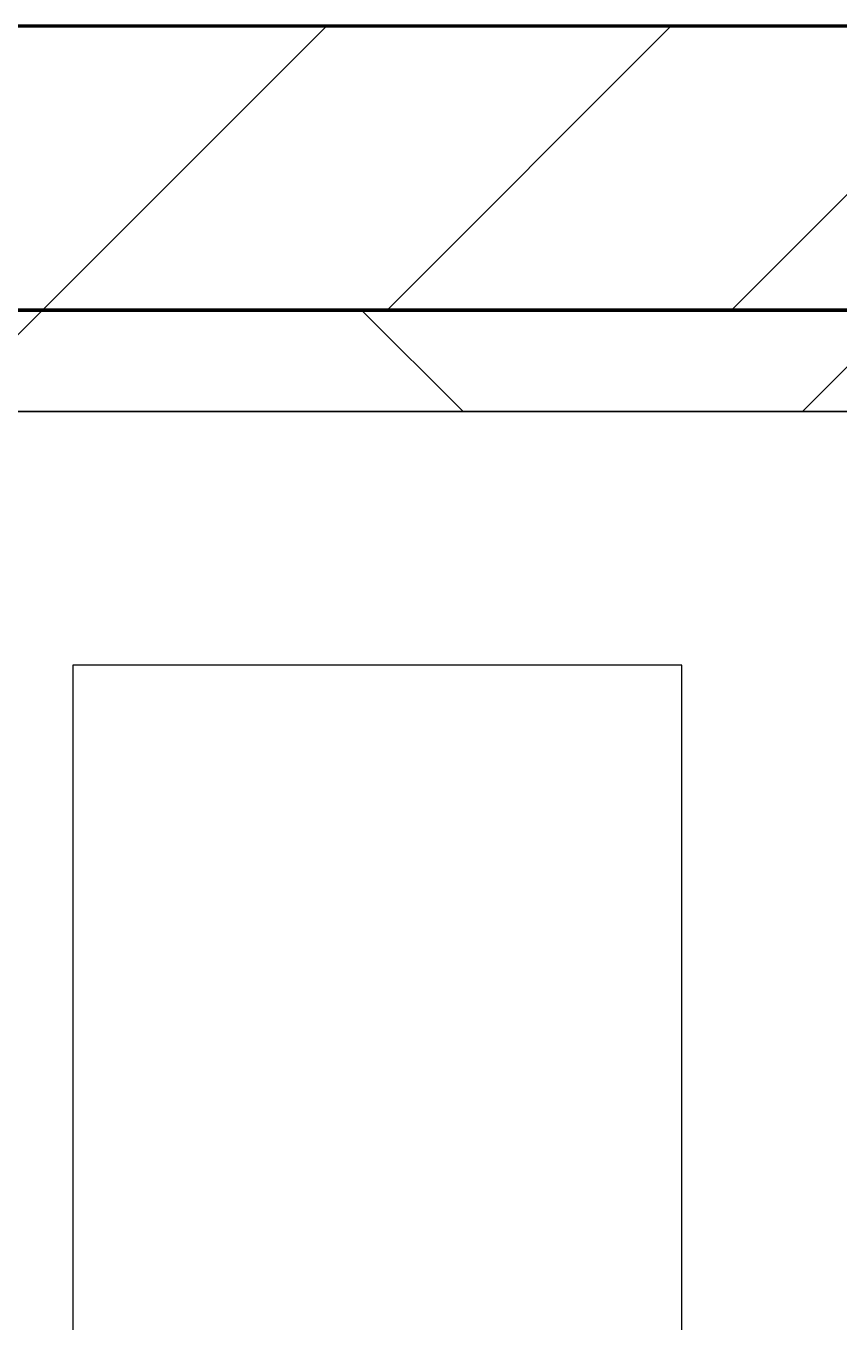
# Model space of a CAD drawing. Header units: millimetres. Extents: x -726012 to -647389, y -20772 to 18805.
# Drawn here: x -707547 to -707146, y 8120 to 8759 of the extents above; entities that cross this region are included whole.
import ezdxf
from ezdxf.xclip import XClip

# ---------------------------------------------------------------- set-up
doc = ezdxf.new("R2010")
doc.units = ezdxf.units.MM
doc.header["$XCLIPFRAME"] = 0
doc.layers.add('000 - WIPEOUT', color=250, linetype='Continuous')
doc.layers.add('A11_ALU.SOLID SHEET', color=2, linetype='Continuous')
for name, color, linetype, lineweight in [('A-GLAZ-CURT', 2, 'Continuous', 9), ('A-WALL', 5, 'Continuous', 35), ('A-WALL-FNSH', 2, 'Continuous', 35), ('A-WALL-PATT', 1, 'Continuous', 35)]:
    doc.layers.add(name, color=color, linetype=linetype, lineweight=lineweight)

# ---------------------------------------------------------------- blocks, each defined once
blk = doc.blocks.new('PPLS-PP19_Custom Tile Pattern - Custom Tile Pattern-V226-4233-01 ENLARGED MULTI-PURPOSE LEVEL - REFLECTED CEILING PLAN - SHEET 4')
at = {"layer": 'A-GLAZ-CURT'}
for p, q in [((-300, 0), (300, 0)), ((300, 0), (-300, 0)), ((230.06, 0), (300, 0)), ((-300, -50), (300, -50)), ((300, -50), (-300, -50))]:
    blk.add_line(p, q, dxfattribs=at)
for points, knots in [([(300, 0), (286.53, 0), (254.22, 0), (207.11, 0), (177.41, 0), (159.34, 0), (158.33, 0), (158.3, 0)], [-285.253232, -285.253232, -285.253232, -285.253232, -244.693688, -187.987675, -143.776725, -129.632772, -123.352749, -123.352749, -123.352749, -123.352749]), ([(171.51, 0), (176.48, 0), (193.23, 0), (201.73, 0), (208.81, 0), (213.9, 0), (241.96, 0), (266.73, 0), (281.71, 0), (291.71, 0), (296.52, 0), (297.86, 0), (298.09, 0)], [-7971.819559, -7971.819559, -7971.819559, -7971.819559, -7784.112253, -7606.717214, -7289.299508, -7042.621073, -6582.165592, -6068.460911, -5766.029927, -5566.724884, -5280.360606, -5199.253518, -5199.253518, -5199.253518, -5199.253518]), ([(300, 0), (288.22, 0), (262, 0), (230.43, 0), (219.94, 0), (219.02, 0)], [-12528.858583, -12528.858583, -12528.858583, -12528.858583, -11905.454923, -11162.864862, -10856.732305, -10856.732305, -10856.732305, -10856.732305]), ([(284.76, 0), (284.76, 0), (285.09, 0), (287.47, 0), (293.59, 0), (297.76, 0), (300, 0)], [-4110.630118, -4110.630118, -4110.630118, -4110.630118, -4053.389046, -3959.664717, -3862.421465, -3746.95702, -3746.95702, -3746.95702, -3746.95702]), ([(297.38, 0), (295.84, 0), (291.62, 0), (285.38, 0), (284.87, 0)], [-4803.172655, -4803.172655, -4803.172655, -4803.172655, -4358.271401, -4143.037883, -4143.037883, -4143.037883, -4143.037883])]:
    blk.add_open_spline(points, degree=3, knots=knots, dxfattribs=at)
blk = doc.blocks.new('PPLS-PP19_Custom Tile Pattern - Custom Tile Pattern-V227-4233-01 ENLARGED MULTI-PURPOSE LEVEL - REFLECTED CEILING PLAN - SHEET 4')
at = {"layer": 'A-GLAZ-CURT'}
for p, q in [((-300, 0), (300, 0)), ((300, 0), (-300, 0)), ((-293.07, 0), (-275.75, 0)), ((-275.75, 0), (-293.07, 0)), ((-222.32, 0), (-213.66, 0)), ((-213.66, 0), (-222.32, 0)), ((-213, 0), (-205, 0)), ((-205, 0), (-213, 0)), ((-300, -50), (300, -50)), ((300, -50), (-300, -50))]:
    blk.add_line(p, q, dxfattribs=at)
at = {"layer": 'A-GLAZ-CURT', "flags": 128}
for points in [[(-300, 0), (-291.56, 0), (-283.3, 0), (-275.2, 0), (-267.26, 0), (-259.45, 0), (-251.77, 0), (-244.2, 0), (-236.74, 0), (-229.36, 0), (-222.06, 0), (-214.83, 0), (-207.71, 0), (-200.76, 0), (-194.02, 0), (-187.54, 0), (-181.38, 0), (-175.58, 0), (-170.25, 0), (-165.64, 0), (-162.01, 0), (-159.53, 0), (-157.46, 0), (-154.52, 0), (-149.42, 0), (-141.84, 0), (-132.81, 0), (-126.08, 0)], [(-145.5, 0), (-150.63, 0), (-155.53, 0), (-160.27, 0), (-164.95, 0), (-169.65, 0), (-174.47, 0), (-179.49, 0), (-184.81, 0), (-190.44, 0), (-196.37, 0), (-202.58, 0), (-209.04, 0), (-215.73, 0), (-222.63, 0), (-229.72, 0), (-236.97, 0), (-244.39, 0), (-251.96, 0), (-259.67, 0), (-267.51, 0), (-275.48, 0), (-283.55, 0), (-291.73, 0), (-300, 0)], [(-125.17, 0), (-128.55, 0), (-134.16, 0), (-140.03, 0), (-144.7, 0)]]:
    blk.add_lwpolyline(points, dxfattribs=at)
at = {"layer": 'A-GLAZ-CURT'}
for points, knots in [([(-300, 0), (-284.65, 0), (-236.57, 0), (-186.05, 0), (-154.16, 0), (-144.66, 0)], [-5323.127839, -5323.127839, -5323.127839, -5323.127839, -4502.809032, -2700.551212, -1799.958871, -1799.958871, -1799.958871, -1799.958871]), ([(-213, 0), (-213.4, 0), (-234.73, 0), (-262.56, 0), (-294.48, 0), (-300, 0)], [-15158.191816, -15158.191816, -15158.191816, -15158.191816, -15131.813646, -13729.592194, -13439.944408, -13439.944408, -13439.944408, -13439.944408]), ([(-144.92, 0), (-147.67, 0), (-147.69, 0), (-158.72, 0), (-174.02, 0), (-185.59, 0), (-209.77, 0), (-232.01, 0), (-255.22, 0), (-262.59, 0), (-264.9, 0), (-265.4, 0)], [-2919.378265, -2919.378265, -2919.378265, -2919.378265, -2477.344047, -2237.412286, -2029.680487, -1755.085331, -1400.429864, -858.079193, -543.655514, -208.940337, 0, 0, 0, 0]), ([(-258.6, 0), (-257.91, 0), (-254.26, 0), (-241.25, 0), (-226.13, 0), (-216.24, 0), (-213.01, 0)], [-5722.54675, -5722.54675, -5722.54675, -5722.54675, -5657.471696, -5413.335975, -5017.494783, -4840.476023, -4840.476023, -4840.476023, -4840.476023]), ([(-213.59, 0), (-216.64, 0), (-222.26, 0), (-231.26, 0), (-233.46, 0), (-234, 0)], [-1138.186603, -1138.186603, -1138.186603, -1138.186603, -978.033455, -846.069444, -682.911962, -682.911962, -682.911962, -682.911962]), ([(-233.49, 0), (-233.44, 0), (-232.38, 0), (-230.74, 0), (-225.3, 0), (-223.63, 0)], [-455.274641, -455.274641, -455.274641, -455.274641, -440.605512, -119.536984, 0, 0, 0, 0]), ([(-213.02, 0), (-211.5, 0), (-202.34, 0), (-188.58, 0), (-169.02, 0), (-152.12, 0), (-136.84, 0), (-127.33, 0), (-124.19, 0), (-123.43, 0), (-123.28, 0)], [-5246.152806, -5246.152806, -5246.152806, -5246.152806, -5161.076232, -4739.070012, -4465.409639, -4149.119819, -3839.893365, -3647.167523, -3488.92562, -3439.852845, -3439.852845, -3439.852845, -3439.852845]), ([(-133.82, 0), (-135.51, 0), (-137.8, 0), (-149.31, 0), (-162.01, 0), (-177.91, 0), (-196.22, 0), (-207.78, 0), (-213.01, 0)], [-2731.647847, -2731.647847, -2731.647847, -2731.647847, -2418.507304, -2308.929706, -2113.765672, -1763.376603, -1422.553702, -1148.36933, -1148.36933, -1148.36933, -1148.36933]), ([(-212.94, 0), (-212.82, 0), (-209.65, 0), (-200.2, 0), (-185.8, 0), (-171.77, 0), (-158.7, 0), (-157.22, 0)], [-4839.200608, -4839.200608, -4839.200608, -4839.200608, -4832.723979, -4666.091899, -4349.945572, -4000.813434, -3840.635403, -3840.635403, -3840.635403, -3840.635403]), ([(-152.35, 0), (-151.03, 0), (-148.68, 0), (-145.93, 0), (-144.69, 0)], [-3494.978217, -3494.978217, -3494.978217, -3494.978217, -3371.022232, -3305.868498, -3305.868498, -3305.868498, -3305.868498]), ([(-118.78, 0), (-121.86, 0), (-126.28, 0), (-136.96, 0), (-147.46, 0), (-150.03, 0), (-150.57, 0)], [-5938.474035, -5938.474035, -5938.474035, -5938.474035, -5700.061948, -5508.838257, -5298.784692, -5196.16478, -5196.16478, -5196.16478, -5196.16478]), ([(-150.34, 0), (-150.07, 0), (-148.53, 0), (-146.72, 0), (-144.74, 0)], [-4948.728362, -4948.728362, -4948.728362, -4948.728362, -4883.323924, -4611.403618, -4611.403618, -4611.403618, -4611.403618]), ([(-146.69, 0), (-146.59, 0), (-146.19, 0), (-145.52, 0), (-144.95, 0)], [-420.34245, -420.34245, -420.34245, -420.34245, -406.956646, -372.484003, -372.484003, -372.484003, -372.484003]), ([(-86.16, 0), (-91.37, 0), (-104.13, 0), (-122.65, 0), (-137.24, 0), (-143.05, 0), (-144.78, 0)], [-1681.3698, -1681.3698, -1681.3698, -1681.3698, -1374.161226, -945.742622, -741.901385, -585.744, -585.744, -585.744, -585.744]), ([(-76.34, 0), (-78.3, 0), (-93.4, 0), (-117.03, 0), (-141.33, 0), (-144.67, 0)], [-19244.408827, -19244.408827, -19244.408827, -19244.408827, -18935.241197, -17136.203329, -16856.063149, -16856.063149, -16856.063149, -16856.063149]), ([(-144.67, 0), (-144.42, 0), (-139.72, 0), (-137.28, 0), (-133.93, 0), (-128.78, 0), (-126.5, 0)], [-6042.424191, -6042.424191, -6042.424191, -6042.424191, -6017.569127, -5560.701257, -5364.112219, -5231.017328, -5231.017328, -5231.017328, -5231.017328]), ([(-143.97, 0), (-142.91, 0), (-138.3, 0), (-127.26, 0), (-107.3, 0), (-91.75, 0), (-80.09, 0), (-76.63, 0)], [-4577.573735, -4577.573735, -4577.573735, -4577.573735, -4440.880425, -4054.690705, -3793.097032, -3402.597032, -3216.673436, -3216.673436, -3216.673436, -3216.673436]), ([(-143.85, 0), (-135.75, 0), (-123.38, 0), (-110.8, 0), (-99.5, 0), (-91.46, 0)], [-1774.375946, -1774.375946, -1774.375946, -1774.375946, -1002.059161, -460.363443, 0, 0, 0, 0]), ([(-143.74, 0), (-142.58, 0), (-134.66, 0), (-128.29, 0), (-125.15, 0)], [-350.285375, -350.285375, -350.285375, -350.285375, -290.263673, 0, 0, 0, 0]), ([(-26.75, 0), (-27.82, 0), (-36.18, 0), (-53.55, 0), (-78.2, 0), (-110.94, 0), (-128.67, 0), (-142.38, 0), (-143.56, 0)], [-8718.362214, -8718.362214, -8718.362214, -8718.362214, -8532.293389, -8073.216054, -7508.296369, -7004.680444, -6449.282163, -6393.465623, -6393.465623, -6393.465623, -6393.465623]), ([(-127.41, 0), (-131.63, 0), (-133.16, 0), (-134.09, 0), (-134.15, 0)], [-8540.990293, -8540.990293, -8540.990293, -8540.990293, -8266.114998, -8246.473386, -8246.473386, -8246.473386, -8246.473386]), ([(-134.15, 0), (-133.32, 0), (-130.31, 0), (-117.33, 0), (-92.81, 0), (-81.12, 0), (-76.33, 0)], [-7657.439573, -7657.439573, -7657.439573, -7657.439573, -7293.749979, -6839.55839, -6236.997189, -5761.058203, -5761.058203, -5761.058203, -5761.058203]), ([(-120.13, 0), (-120.14, 0), (-120.24, 0), (-121.3, 0), (-129.25, 0), (-133.82, 0)], [-2933.992132, -2933.992132, -2933.992132, -2933.992132, -2920.575025, -2840.280255, -2731.647847, -2731.647847, -2731.647847, -2731.647847]), ([(-113.43, 0), (-113.44, 0), (-113.96, 0), (-119.73, 0), (-125.43, 0), (-127.03, 0), (-127.41, 0)], [-328.499627, -328.499627, -328.499627, -328.499627, -282.672656, -98.539552, -24.539552, 0, 0, 0, 0]), ([(-126.5, 0), (-122.44, 0), (-108.71, 0), (-86.68, 0), (-63.44, 0), (-54.4, 0), (-48.53, 0), (-30.79, 0), (-21.5, 0), (-11.05, 0), (-8.75, 0)], [-5231.017328, -5231.017328, -5231.017328, -5231.017328, -4994.692869, -4542.524482, -4008.285538, -3689.699207, -3546.54457, -3315.260113, -2864.387349, -2740.056696, -2740.056696, -2740.056696, -2740.056696]), ([(-125.15, 0), (-124.93, 0), (-121.96, 0), (-113.01, 0), (-98.9, 0), (-87.85, 0), (-79.08, 0), (-76.34, 0)], [-3362.7396, -3362.7396, -3362.7396, -3362.7396, -3342.215224, -3074.362186, -2902.289527, -2605.247022, -2463.726977, -2463.726977, -2463.726977, -2463.726977]), ([(-122.08, 0), (-122.01, 0), (-121.69, 0), (-121.2, 0), (-120.88, 0)], [-3136.336417, -3136.336417, -3136.336417, -3136.336417, -3110.304437, -3035.164275, -3035.164275, -3035.164275, -3035.164275]), ([(-36.33, 0), (-36.43, 0), (-37.27, 0), (-45.02, 0), (-46.13, 0), (-60.59, 0), (-81.23, 0), (-99.51, 0), (-114.02, 0), (-117.28, 0), (-118.78, 0)], [-1855.773136, -1855.773136, -1855.773136, -1855.773136, -1810.870157, -1672.078046, -1405.135169, -1060.00838, -740.068933, -229.489605, -116.330425, 0, 0, 0, 0]), ([(-117.74, 0), (-117.19, 0), (-114.78, 0), (-113.43, 0), (-113.43, 0)], [-821.249067, -821.249067, -821.249067, -821.249067, -394.672656, -330.879064, -330.879064, -330.879064, -330.879064]), ([(-36.62, 0), (-36.62, 0), (-40.35, 0), (-44.32, 0), (-58.97, 0), (-85.2, 0), (-107.61, 0), (-116.56, 0), (-117.56, 0)], [-4069.478503, -4069.478503, -4069.478503, -4069.478503, -3858.647035, -3538.256648, -2842.901703, -2193.204658, -1433.981041, -985.49888, -985.49888, -985.49888, -985.49888]), ([(-115.82, 0), (-114.96, 0), (-110.41, 0), (-96.78, 0), (-84.09, 0), (-77.45, 0), (-76.52, 0)], [-5724.064692, -5724.064692, -5724.064692, -5724.064692, -5430.283136, -5103.229623, -4799.173296, -4749.755808, -4749.755808, -4749.755808, -4749.755808]), ([(9.32, 0), (9.08, 0), (7.65, 0), (2.57, 0), (-12.23, 0), (-25.64, 0), (-40, 0), (-56.24, 0), (-75.59, 0), (-94, 0), (-112.01, 0), (-114.94, 0), (-115.63, 0)], [-2922.926651, -2922.926651, -2922.926651, -2922.926651, -2882.788014, -2720.818881, -2518.50168, -2125.455881, -1792.521578, -1466.981642, -1208.454564, -789.402658, -501.969187, -243.577221, -243.577221, -243.577221, -243.577221]), ([(-91.46, 0), (-90.09, 0), (-84.7, 0), (-77.43, 0), (-72.73, 0), (-72.64, 0), (-72.64, 0)], [-19832.387487, -19832.387487, -19832.387487, -19832.387487, -19753.885894, -19541.04734, -19478.625389, -19471.062469, -19471.062469, -19471.062469, -19471.062469]), ([(-77.18, 0), (-77.76, 0), (-80.13, 0), (-82.66, 0), (-83.28, 0), (-83.28, 0)], [-1715.65753, -1715.65753, -1715.65753, -1715.65753, -1646.621388, -1424.436217, -1393.971743, -1393.971743, -1393.971743, -1393.971743]), ([(-83.28, 0), (-83.28, 0), (-82.91, 0), (-76.14, 0), (-62.97, 0), (-48.14, 0), (-36.49, 0), (-33.57, 0), (-29.94, 0), (-28.57, 0)], [-1393.4169, -1393.4169, -1393.4169, -1393.4169, -1353.722004, -1274.333717, -1073.56893, -651.549973, -296.515819, -83.513472, 0, 0, 0, 0]), ([(-29.03, 0), (-33.97, 0), (-43.74, 0), (-56.37, 0), (-69.69, 0), (-74.1, 0), (-76.4, 0)], [-2680.714891, -2680.714891, -2680.714891, -2680.714891, -2413.671296, -2161.752162, -2006.592567, -1745.586046, -1745.586046, -1745.586046, -1745.586046]), ([(-76.35, 0), (-63.54, 0), (-41.49, 0), (-17.97, 0), (-8.72, 0), (-7.99, 0)], [-4746.629785, -4746.629785, -4746.629785, -4746.629785, -4065.652676, -3589.737505, -3548.984574, -3548.984574, -3548.984574, -3548.984574]), ([(-76.33, 0), (-75.1, 0), (-72.23, 0), (-68.41, 0), (-65.12, 0), (-63.63, 0)], [-3211.141308, -3211.141308, -3211.141308, -3211.141308, -3144.956779, -3050.982048, -2969.237017, -2969.237017, -2969.237017, -2969.237017]), ([(-75.79, 0), (-75.49, 0), (-69.49, 0), (-62.74, 0), (-60.36, 0), (-59.97, 0)], [-5743.07968, -5743.07968, -5743.07968, -5743.07968, -5713.340575, -5140.470607, -5006.787413, -5006.787413, -5006.787413, -5006.787413]), ([(-75.66, 0), (-73.16, 0), (-69.25, 0), (-65.93, 0), (-65.07, 0)], [-2451.997625, -2451.997625, -2451.997625, -2451.997625, -2322.099534, -2241.8264, -2241.8264, -2241.8264, -2241.8264]), ([(-63.96, 0), (-64.13, 0), (-68.91, 0), (-73.62, 0), (-75.55, 0)], [-2171.769325, -2171.769325, -2171.769325, -2171.769325, -2007.031671, -1891.541025, -1891.541025, -1891.541025, -1891.541025]), ([(-66.39, 0), (-66.39, 0), (-63.63, 0), (-53.63, 0), (-34.42, 0), (-29.82, 0), (-29.19, 0)], [-2493.31794, -2493.31794, -2493.31794, -2493.31794, -2315.303971, -1809.437387, -963.711516, -666.19313, -666.19313, -666.19313, -666.19313]), ([(31.18, 0), (25.97, 0), (11.99, 0), (-16.92, 0), (-47.42, 0), (-65.77, 0), (-66.37, 0), (-66.38, 0)], [-4496.803627, -4496.803627, -4496.803627, -4496.803627, -4222.080604, -3745.412743, -2981.410125, -2542.574734, -2498.224237, -2498.224237, -2498.224237, -2498.224237]), ([(-63.63, 0), (-61.49, 0), (-57.39, 0), (-54.49, 0), (-45.2, 0), (-40.79, 0), (-40.46, 0), (-40.44, 0)], [-2969.237017, -2969.237017, -2969.237017, -2969.237017, -2851.217951, -2734.127174, -2474.780881, -2410.990208, -2350.645972, -2350.645972, -2350.645972, -2350.645972]), ([(-58.83, 0), (-58.37, 0), (-57.29, 0), (-54.23, 0), (-46.33, 0), (-42.62, 0), (-41.76, 0)], [-4859.52896, -4859.52896, -4859.52896, -4859.52896, -4680.891996, -4469.85053, -4321.566175, -4270.495146, -4270.495146, -4270.495146, -4270.495146]), ([(-51.83, 0), (-51.83, 0), (-51.78, 0), (-47.4, 0), (-46.01, 0), (-40.22, 0), (-36.78, 0)], [-632.814994, -632.814994, -632.814994, -632.814994, -627.965721, -508.377888, -260.442412, 0, 0, 0, 0]), ([(76.63, 0), (74.8, 0), (67.65, 0), (53.52, 0), (37, 0), (24.07, 0), (12.82, 0), (-2.9, 0), (-20.62, 0), (-32.81, 0), (-44.85, 0), (-51.43, 0), (-51.79, 0)], [-3095.572228, -3095.572228, -3095.572228, -3095.572228, -2950.589685, -2634.532728, -2313.748533, -2106.613311, -1925.670641, -1617.263037, -1290.787923, -1039.307308, -819.71621, -644.910881, -644.910881, -644.910881, -644.910881]), ([(-41.76, 0), (-39.9, 0), (-37.72, 0), (-36.92, 0), (-36.77, 0)], [-4270.495146, -4270.495146, -4270.495146, -4270.495146, -4161.040818, -4106.245333, -4106.245333, -4106.245333, -4106.245333]), ([(-36.78, 0), (-32.43, 0), (-19.22, 0), (8.83, 0), (37.67, 0), (55.74, 0), (59.22, 0)], [-6191.144455, -6191.144455, -6191.144455, -6191.144455, -5862.463379, -5340.621928, -4573.028122, -4385.393989, -4385.393989, -4385.393989, -4385.393989]), ([(-36.29, 0), (-36.29, 0), (-34.66, 0), (-28.88, 0), (-26.95, 0), (-26.54, 0)], [-9150.272121, -9150.272121, -9150.272121, -9150.272121, -9057.163041, -8919.836787, -8834.607043, -8834.607043, -8834.607043, -8834.607043]), ([(30.82, 0), (29.27, 0), (20.14, 0), (3.54, 0), (-16.58, 0), (-34.76, 0), (-36.04, 0)], [-10462.034656, -10462.034656, -10462.034656, -10462.034656, -10363.088938, -9884.23066, -9424.652049, -9182.880979, -9182.880979, -9182.880979, -9182.880979]), ([(-33.34, 0), (-33.34, 0), (-32.93, 0), (-31.16, 0), (-30.52, 0)], [-2415.024266, -2415.024266, -2415.024266, -2415.024266, -2357.633367, -2323.618664, -2323.618664, -2323.618664, -2323.618664]), ([(-8.02, 0), (-11.54, 0), (-20.58, 0), (-30.57, 0), (-31.82, 0), (-32, 0)], [-3178.572013, -3178.572013, -3178.572013, -3178.572013, -2994.501669, -2698.150104, -2614.070998, -2614.070998, -2614.070998, -2614.070998]), ([(-30.76, 0), (-30.73, 0), (-29.99, 0), (-23.47, 0), (-15.75, 0), (-15.19, 0)], [-54176.191683, -54176.191683, -54176.191683, -54176.191683, -54157.274271, -53749.15266, -53717.791567, -53717.791567, -53717.791567, -53717.791567]), ([(-30.52, 0), (-27.11, 0), (-17.83, 0), (5.99, 0), (22.06, 0), (37.44, 0), (45.92, 0), (57.76, 0), (64.47, 0), (72.74, 0), (75.22, 0), (76.03, 0), (76.21, 0)], [-2323.618664, -2323.618664, -2323.618664, -2323.618664, -2142.497158, -1716.209403, -1206.526904, -1089.329421, -901.315459, -753.071572, -495.328968, -421.953223, -334.951786, -290.452333, -290.452333, -290.452333, -290.452333]), ([(-13, 0), (-14.35, 0), (-17.68, 0), (-25.97, 0), (-29.52, 0), (-30.21, 0)], [-55207.591944, -55207.591944, -55207.591944, -55207.591944, -54789.006179, -54461.685999, -54290.791712, -54290.791712, -54290.791712, -54290.791712]), ([(-8.01, 0), (-10.84, 0), (-17.69, 0), (-24.92, 0), (-29.03, 0)], [-3077.112192, -3077.112192, -3077.112192, -3077.112192, -2903.012179, -2680.714891, -2680.714891, -2680.714891, -2680.714891]), ([(-28.98, 0), (-28.66, 0), (-27.39, 0), (-24.45, 0), (-22.56, 0)], [-166.548282, -166.548282, -166.548282, -166.548282, -102.06493, 0, 0, 0, 0]), ([(-28.57, 0), (-26.93, 0), (-20.29, 0), (-14.46, 0), (-9.34, 0), (-8.05, 0)], [-5361.429781, -5361.429781, -5361.429781, -5361.429781, -5261.36855, -5050.479954, -4981.573115, -4981.573115, -4981.573115, -4981.573115]), ([(-22.56, 0), (-20.27, 0), (-17.03, 0), (-11.36, 0), (-7.66, 0), (-6.6, 0), (-6.44, 0)], [-56468.192263, -56468.192263, -56468.192263, -56468.192263, -56344.022017, -56303.229861, -56166.290093, -56124.392176, -56124.392176, -56124.392176, -56124.392176]), ([(-8.07, 0), (-4.27, 0), (12.12, 0), (42.82, 0), (88.72, 0), (120.63, 0), (138.28, 0), (138.53, 0)], [-446.062853, -446.062853, -446.062853, -446.062853, -429.606584, -390.253598, -346.313304, -291.370682, -290.5735, -290.5735, -290.5735, -290.5735]), ([(-8.01, 0), (-2.67, 0), (9.58, 0), (15.02, 0), (22.91, 0), (31, 0), (39.04, 0), (51.19, 0), (57.96, 0), (60.41, 0), (60.78, 0)], [-2726.857796, -2726.857796, -2726.857796, -2726.857796, -2439.246196, -2084.094819, -1956.422387, -1818.904206, -1645.594513, -1443.202566, -1228.752106, -1175.283201, -1175.283201, -1175.283201, -1175.283201]), ([(8.33, 0), (8.19, 0), (7.18, 0), (2.1, 0), (-4.61, 0), (-7.98, 0)], [-3574.286521, -3574.286521, -3574.286521, -3574.286521, -3526.962355, -3285.499107, -3077.857837, -3077.857837, -3077.857837, -3077.857837]), ([(-6.54, 0), (-6.73, 0), (-7.2, 0), (-7.6, 0), (-7.79, 0)], [-56009.792147, -56009.792147, -56009.792147, -56009.792147, -55949.290093, -55895.192118, -55895.192118, -55895.192118, -55895.192118]), ([(-7.09, 0), (-2.76, 0), (4.8, 0), (9.64, 0), (10.14, 0), (10.18, 0)], [-3531.869704, -3531.869704, -3531.869704, -3531.869704, -3285.047089, -3066.359526, -3044.715262, -3044.715262, -3044.715262, -3044.715262]), ([(60.33, 0), (58.3, 0), (51.96, 0), (39.61, 0), (24.74, 0), (6.65, 0), (-4.43, 0), (-7.08, 0)], [-4438.1201, -4438.1201, -4438.1201, -4438.1201, -4326.416877, -4098.545751, -3766.694881, -3333.063701, -3194.975664, -3194.975664, -3194.975664, -3194.975664]), ([(-7.07, 0), (-3.69, 0), (3.65, 0), (13.15, 0), (21.24, 0), (24.62, 0), (24.72, 0), (24.72, 0)], [-4964.286834, -4964.286834, -4964.286834, -4964.286834, -4785.90057, -4596.498881, -4445.288762, -4384.376941, -4376.041937, -4376.041937, -4376.041937, -4376.041937]), ([(-2.63, 0), (-2.47, 0), (-1.22, 0), (4.92, 0), (15.97, 0), (22.54, 0), (24.49, 0)], [-226.825321, -226.825321, -226.825321, -226.825321, -220.269177, -206.416616, -198.214427, -187.717507, -187.717507, -187.717507, -187.717507]), ([(103.09, 0), (101.08, 0), (86.31, 0), (63.34, 0), (35.84, 0), (12, 0), (3.08, 0), (-1.67, 0), (-2.25, 0)], [-375.435014, -375.435014, -375.435014, -375.435014, -369.147452, -330.153101, -307.516438, -285.83788, -246.234814, -234.646884, -234.646884, -234.646884, -234.646884]), ([(24.69, 0), (24.54, 0), (20.99, 0), (15.48, 0), (10.8, 0), (9.63, 0)], [-4368.572414, -4368.572414, -4368.572414, -4368.572414, -4306.476363, -4080.000647, -3772.857994, -3772.857994, -3772.857994, -3772.857994]), ([(18.16, 0), (19.15, 0), (24.25, 0), (25.66, 0), (26.12, 0)], [-5700.113719, -5700.113719, -5700.113719, -5700.113719, -5554.232259, -5302.431367, -5302.431367, -5302.431367, -5302.431367]), ([(60.02, 0), (57.46, 0), (51.2, 0), (43.81, 0), (29.53, 0), (20.67, 0), (18.85, 0), (18.16, 0)], [-6690.420754, -6690.420754, -6690.420754, -6690.420754, -6548.303034, -6314.283804, -6135.05769, -5972.647715, -5832.674503, -5832.674503, -5832.674503, -5832.674503]), ([(27.44, 0), (27.9, 0), (29.54, 0), (38.07, 0), (48.74, 0), (57.2, 0), (59.24, 0)], [-5037.309798, -5037.309798, -5037.309798, -5037.309798, -4887.603822, -4705.298446, -4353.683244, -4241.945093, -4241.945093, -4241.945093, -4241.945093]), ([(27.89, 0), (29.09, 0), (33.4, 0), (48.37, 0), (71.92, 0), (100.57, 0), (116.36, 0), (128.63, 0), (128.95, 0)], [-147.777612, -147.777612, -147.777612, -147.777612, -135.792042, -118.513713, -97.899267, -63.759246, -39.050993, -35.895543, -35.895543, -35.895543, -35.895543]), ([(53.18, 0), (53.06, 0), (52.22, 0), (44.99, 0), (36.46, 0), (30.82, 0)], [-622.740158, -622.740158, -622.740158, -622.740158, -566.066452, -360.610861, 0, 0, 0, 0]), ([(136.44, 0), (121.66, 0), (86.93, 0), (51.16, 0), (31.18, 0)], [-106.750556, -106.750556, -106.750556, -106.750556, -59.610984, 0, 0, 0, 0]), ([(168.37, 0), (167.68, 0), (162.47, 0), (147.02, 0), (109.77, 0), (76.86, 0), (57.82, 0), (46.51, 0), (41.18, 0), (36.02, 0), (35.54, 0), (35.54, 0)], [-543.375029, -543.375029, -543.375029, -543.375029, -530.793311, -458.593899, -401.860199, -357.622665, -341.267687, -334.000314, -326.15566, -319.318397, -317.489778, -317.489778, -317.489778, -317.489778]), ([(36.29, 0), (37.77, 0), (48.82, 0), (64.79, 0), (95.91, 0), (124.45, 0), (132.42, 0), (134.6, 0)], [-314.598523, -314.598523, -314.598523, -314.598523, -305.899624, -287.17622, -249.500363, -194.761443, -152.241002, -152.241002, -152.241002, -152.241002]), ([(60.86, 0), (59.64, 0), (54.52, 0), (53.71, 0), (53.56, 0)], [-1059.849421, -1059.849421, -1059.849421, -1059.849421, -891.204116, -747.28819, -747.28819, -747.28819, -747.28819]), ([(114.39, 0), (114.2, 0), (112.08, 0), (105.42, 0), (92.38, 0), (85.59, 0), (74.4, 0), (65.31, 0), (61.08, 0), (60.3, 0)], [-8148.58938, -8148.58938, -8148.58938, -8148.58938, -8105.191388, -7723.759874, -7531.75727, -7135.649961, -6924.452779, -6738.82075, -6695.759234, -6695.759234, -6695.759234, -6695.759234]), ([(60.33, 0), (65.08, 0), (73.37, 0), (84.83, 0), (86.01, 0), (92.51, 0), (94.33, 0)], [-4221.960296, -4221.960296, -4221.960296, -4221.960296, -3960.84581, -3759.045785, -3336.541051, -2783.776468, -2783.776468, -2783.776468, -2783.776468]), ([(60.33, 0), (65.34, 0), (74.22, 0), (82.12, 0), (83.66, 0)], [-4365.43752, -4365.43752, -4365.43752, -4365.43752, -4094.177415, -3869.465285, -3869.465285, -3869.465285, -3869.465285])]:
    blk.add_open_spline(points, degree=3, knots=knots, dxfattribs=at)
for points in [[(-223.63, 0), (-220.79, 0), (-217.38, 0), (-213.8, 0)], [(-145.61, 0), (-165.33, 0), (-187.41, 0), (-211.88, 0)], [(-145.01, 0), (-146.84, 0), (-148.36, 0), (-149.07, 0)], [(-148.23, 0), (-147.18, 0), (-145.91, 0), (-144.74, 0)], [(-145.56, 0), (-146.23, 0), (-146.71, 0), (-146.95, 0)], [(-137.88, 0), (-140.46, 0), (-143.03, 0), (-144.71, 0)], [(-144.53, 0), (-143.07, 0), (-141.23, 0), (-138.62, 0)], [(-76.35, 0), (-79.6, 0), (-82.86, 0), (-86.16, 0)], [(-72.93, 0), (-73.9, 0), (-75.01, 0), (-76.21, 0)], [(-39.84, 0), (-39.08, 0), (-38.11, 0), (-37.36, 0)], [(-15.19, 0), (-14.23, 0), (-11.85, 0), (-8.66, 0)], [(24.49, 0), (25.23, 0), (25.72, 0), (26.04, 0)], [(70.61, 0), (67.92, 0), (64.65, 0), (61.17, 0)]]:
    blk.add_open_spline(points, degree=3, dxfattribs=at)
blk = doc.blocks.new('*U885')
at = {"layer": 'A-GLAZ-CURT', "rotation": 180}
for name, p in [('PPLS-PP19_Custom Tile Pattern - Custom Tile Pattern-V227-4233-01 ENLARGED MULTI-PURPOSE LEVEL - REFLECTED CEILING PLAN - SHEET 4', (-31200, 16110.41)), ('PPLS-PP19_Custom Tile Pattern - Custom Tile Pattern-V226-4233-01 ENLARGED MULTI-PURPOSE LEVEL - REFLECTED CEILING PLAN - SHEET 4', (-30600, 16110.41))]:
    blk.add_blockref(name, p, dxfattribs=at)
blk = doc.blocks.new('*U1253')
at = {"color": 3}
blk.add_wipeout([(-275, 25150), (275, 25150), (275, 24850), (-275, 24850)], dxfattribs=at).dxf.layer = '000 - WIPEOUT'
at = {"layer": 'A11_ALU.SOLID SHEET', "color": 0, "linetype": 'ByBlock'}
blk.add_lwpolyline([(-275, 24850), (275, 24850), (275, 25150), (-275, 25150)], close=True, dxfattribs=at)
blk = doc.blocks.new('*U1287')
blk.add_lwpolyline([(21173.36, -580), (28210, -580), (28210, -6849.96), (45954.15, -6849.96), (45954.15, 600), (82995.06, 600), (83086.47, 650), (90052, 650), (90392, 990), (103159.16, 990), (103159.16, 4990), (21173.36, 4990), (21173.36, 3485.45), (21203.36, 3485.45), (21203.36, 925.54), (21173.36, 925.54), (21173.36, -580)])
at = {"layer": 'A11_ALU.SOLID SHEET', "color": 0, "linetype": 'ByBlock', "rotation": 90}
blk.add_blockref('*U1253', (62308.5, 4590), dxfattribs=at)

msp = doc.modelspace()

# ---------------------------------------------------------------- hatches: boundary and pattern name
at = {"layer": 'A-WALL-PATT', "lineweight": 9}
h = msp.add_hatch(dxfattribs=at)
h.set_pattern_fill('FP_2', color=256, style=0, pattern_type=2)
h.set_pattern_definition([(45, (0, 0), (-84.852814, 84.852814), [])])
h.paths.add_polyline_path([(-653287.78, 8619.02), (-652194.48, 8619.02), (-652194.48, 8759.02), (-722165.55, 8759.02), (-722165.55, 8619.02), (-719625.62, 8619.02), (-719676.02, 8641.53), (-719679.79, 8639.36), (-719684.96, 8639.36), (-719691.03, 8644.02), (-719692.03, 8648.69), (-719757.37, 8677.88), (-719739.02, 8718.97), (-719515.31, 8619.02), (-716025.62, 8619.02), (-716076.02, 8641.53), (-716079.79, 8639.36), (-716084.96, 8639.36), (-716091.03, 8644.02), (-716092.03, 8648.69), (-716157.37, 8677.88), (-716139.02, 8718.97), (-715915.31, 8619.02), (-712425.62, 8619.02), (-712476.02, 8641.53), (-712479.79, 8639.36), (-712484.96, 8639.36), (-712491.03, 8644.02), (-712492.03, 8648.69), (-712557.37, 8677.88), (-712539.02, 8718.97), (-712315.31, 8619.02), (-708825.62, 8619.02), (-708876.02, 8641.53), (-708879.79, 8639.36), (-708884.96, 8639.36), (-708891.03, 8644.02), (-708892.03, 8648.69), (-708957.37, 8677.88), (-708939.02, 8718.97), (-708715.31, 8619.02), (-705225.62, 8619.02), (-705276.02, 8641.53), (-705279.79, 8639.36), (-705284.96, 8639.36), (-705291.03, 8644.02), (-705292.03, 8648.69), (-705357.37, 8677.88), (-705339.02, 8718.97), (-705115.31, 8619.02), (-701625.62, 8619.02), (-701676.02, 8641.53), (-701679.79, 8639.36), (-701684.96, 8639.36), (-701691.03, 8644.02), (-701692.03, 8648.69), (-701757.37, 8677.88), (-701739.02, 8718.97), (-701515.31, 8619.02), (-698025.62, 8619.02), (-698076.02, 8641.53), (-698079.79, 8639.36), (-698084.96, 8639.36), (-698091.03, 8644.02), (-698092.03, 8648.69), (-698157.37, 8677.88), (-698139.02, 8718.97), (-697915.31, 8619.02), (-694425.62, 8619.02), (-694476.02, 8641.53), (-694479.79, 8639.36), (-694484.96, 8639.36), (-694491.03, 8644.02), (-694492.03, 8648.69), (-694557.37, 8677.88), (-694539.02, 8718.97), (-694315.31, 8619.02), (-690825.62, 8619.02), (-690876.02, 8641.53), (-690879.79, 8639.36), (-690884.96, 8639.36), (-690891.03, 8644.02), (-690892.03, 8648.69), (-690957.37, 8677.88), (-690939.02, 8718.97), (-690715.31, 8619.02), (-687225.62, 8619.02), (-687276.02, 8641.53), (-687279.79, 8639.36), (-687284.96, 8639.36), (-687291.03, 8644.02), (-687292.03, 8648.69), (-687357.37, 8677.88), (-687339.02, 8718.97), (-687115.31, 8619.02), (-683626.8, 8619.54), (-683676.02, 8641.53), (-683679.79, 8639.36), (-683684.96, 8639.36), (-683691.03, 8644.02), (-683692.03, 8648.69), (-683757.37, 8677.88), (-683739.02, 8718.97), (-683515.31, 8619.02), (-680025.62, 8619.02), (-680076.02, 8641.53), (-680079.79, 8639.36), (-680084.96, 8639.36), (-680091.03, 8644.02), (-680092.03, 8648.69), (-680157.37, 8677.88), (-680139.02, 8718.97), (-679915.31, 8619.02), (-676425.62, 8619.02), (-676476.02, 8641.53), (-676479.79, 8639.36), (-676484.96, 8639.36), (-676491.03, 8644.02), (-676492.03, 8648.69), (-676557.37, 8677.88), (-676539.02, 8718.97), (-676315.31, 8619.02), (-672825.62, 8619.02), (-672876.02, 8641.53), (-672879.79, 8639.36), (-672884.96, 8639.36), (-672891.03, 8644.02), (-672892.03, 8648.69), (-672957.37, 8677.88), (-672939.02, 8718.97), (-672715.31, 8619.02), (-669225.62, 8619.02), (-669276.02, 8641.53), (-669279.79, 8639.36), (-669284.96, 8639.36), (-669291.03, 8644.02), (-669292.03, 8648.69), (-669357.37, 8677.88), (-669339.02, 8718.97), (-669115.31, 8619.02), (-665625.62, 8619.02), (-665676.02, 8641.53), (-665679.79, 8639.36), (-665684.96, 8639.36), (-665691.03, 8644.02), (-665692.03, 8648.69), (-665757.37, 8677.88), (-665739.02, 8718.97), (-665515.31, 8619.02), (-662025.62, 8619.02), (-662076.02, 8641.53), (-662079.79, 8639.36), (-662084.96, 8639.36), (-662091.03, 8644.02), (-662092.03, 8648.69), (-662157.37, 8677.88), (-662139.02, 8718.97), (-661915.31, 8619.02), (-658425.62, 8619.02), (-658476.02, 8641.53), (-658480.95, 8639.36), (-658484.96, 8639.36), (-658491.03, 8644.02), (-658492.03, 8648.69), (-658557.37, 8677.88), (-658539.02, 8718.97), (-658315.31, 8619.02), (-654825.62, 8619.02), (-654876.02, 8641.53), (-654879.79, 8639.36), (-654884.96, 8639.36), (-654891.03, 8644.02), (-654892.03, 8648.69), (-654957.37, 8677.88), (-654939.02, 8718.97), (-654715.31, 8619.02), (-653356.11, 8619.02)])
h = msp.add_hatch(dxfattribs=at)
h.set_pattern_fill('FP_3', color=256, style=0, pattern_type=2)
h.set_pattern_definition([(45, (0, 0), (-212.13203, 212.13203), []), (135, (0, 0), (-212.13203, -212.13203), [])])
h.paths.add_polyline_path([(-652194.48, 8569.02), (-652194.48, 8619.02), (-654715.31, 8619.02), (-654603.39, 8569.02), (-652262.82, 8569.02)])
h.paths.add_polyline_path([(-655132.72, 8569.02), (-654713.71, 8569.02), (-654825.62, 8619.02), (-658315.31, 8619.02), (-658203.39, 8569.02), (-655201.05, 8569.02)])
h.paths.add_polyline_path([(-658344.29, 8569.02), (-658313.71, 8569.02), (-658425.62, 8619.02), (-661915.31, 8619.02), (-661803.39, 8569.02), (-658412.62, 8569.02)])
h.paths.add_polyline_path([(-662444.15, 8569.02), (-661913.71, 8569.02), (-662025.62, 8619.02), (-665515.31, 8619.02), (-665403.39, 8569.02), (-662512.48, 8569.02)])
h.paths.add_polyline_path([(-665782.37, 8569.02), (-665513.71, 8569.02), (-665625.62, 8619.02), (-669115.31, 8619.02), (-669003.39, 8569.02), (-665860.71, 8569.02)])
h.paths.add_polyline_path([(-670712.22, 8569.02), (-669113.71, 8569.02), (-669225.62, 8619.02), (-672715.31, 8619.02), (-672603.39, 8569.02), (-670780.55, 8569.02)])
h.paths.add_polyline_path([(-672967.14, 8569.02), (-672713.71, 8569.02), (-672825.62, 8619.02), (-676315.31, 8619.02), (-676203.39, 8569.02), (-672982.37, 8569.02)])
h.paths.add_polyline_path([(-676313.71, 8569.02), (-676425.62, 8619.02), (-679915.31, 8619.02), (-679803.39, 8569.02), (-676315.37, 8569.02)])
h.paths.add_polyline_path([(-679913.71, 8569.02), (-680025.62, 8619.02), (-683515.31, 8619.02), (-683403.39, 8569.02), (-679936.92, 8569.02)])
h.paths.add_polyline_path([(-685676.73, 8569.02), (-683513.71, 8569.02), (-683626.8, 8619.02), (-687115.31, 8619.02), (-687003.39, 8569.02), (-685745.06, 8569.02)])
h.paths.add_polyline_path([(-687113.71, 8569.02), (-687225.62, 8619.02), (-690715.31, 8619.02), (-690603.39, 8569.02), (-687180.02, 8569.02)])
h.paths.add_polyline_path([(-690713.71, 8569.02), (-690825.62, 8619.02), (-694315.31, 8619.02), (-694203.39, 8569.02), (-690733.24, 8569.02)])
h.paths.add_polyline_path([(-700582.37, 8569.02), (-697913.71, 8569.02), (-698025.62, 8619.02), (-701515.31, 8619.02), (-701403.39, 8569.02), (-700709.58, 8569.02)])
h.paths.add_polyline_path([(-694313.71, 8569.02), (-694425.62, 8619.02), (-697915.31, 8619.02), (-697803.39, 8569.02), (-694354.78, 8569.02)])
h.paths.add_polyline_path([(-701513.71, 8569.02), (-701625.62, 8619.02), (-705115.31, 8619.02), (-705003.39, 8569.02), (-701529.55, 8569.02)])
h.paths.add_polyline_path([(-707132.7, 8569.02), (-705113.71, 8569.02), (-705225.62, 8619.02), (-708715.31, 8619.02), (-708603.39, 8569.02), (-707269.37, 8569.02)])
h.paths.add_polyline_path([(-708713.71, 8569.02), (-708825.62, 8619.02), (-712315.31, 8619.02), (-712203.39, 8569.02), (-708772.65, 8569.02)])
h.paths.add_polyline_path([(-712582.37, 8569.02), (-712313.71, 8569.02), (-712425.62, 8619.02), (-715915.31, 8619.02), (-715803.39, 8569.02), (-712599.19, 8569.02)])
h.paths.add_polyline_path([(-721277.24, 8569.02), (-719513.71, 8569.02), (-719625.62, 8619.02), (-722165.55, 8619.02), (-722165.55, 8569.02), (-721345.58, 8569.02)])
h.paths.add_polyline_path([(-717519.03, 8569.02), (-715913.71, 8569.02), (-716025.62, 8619.02), (-719515.31, 8619.02), (-719403.39, 8569.02), (-717587.36, 8569.02)])

# ---------------------------------------------------------------- linework, layer by layer
at = {"layer": 'A-WALL', "color": 7, "lineweight": 70}
for p, q in [((-707782.37, 8759.02), (-705382.37, 8759.02)), ((-705382.37, 8619.02), (-707782.37, 8619.02)), ((-707782.37, 8619.02), (-705382.37, 8619.02))]:
    msp.add_line(p, q, dxfattribs=at)
at = {"layer": 'A-WALL-FNSH', "color": 250}
msp.add_line((-705382.37, 8569.02), (-707782.37, 8569.02), dxfattribs=at)

# ---------------------------------------------------------------- block references
msp.add_blockref('*U885', (-676282.37, -7541.39))

# ---------------------------------------------------------------- next in the draw order: block references
at = {"layer": 'A11_ALU.SOLID SHEET'}
ref = msp.add_blockref('*U1287', (-744682.37, 3579.02), dxfattribs=at)
XClip(ref).set_block_clipping_path([(22516.8245944298, -23612.0000696909), (92487.8891097467, 7199.9972603897)])

doc.saveas('drawing.dxf')
